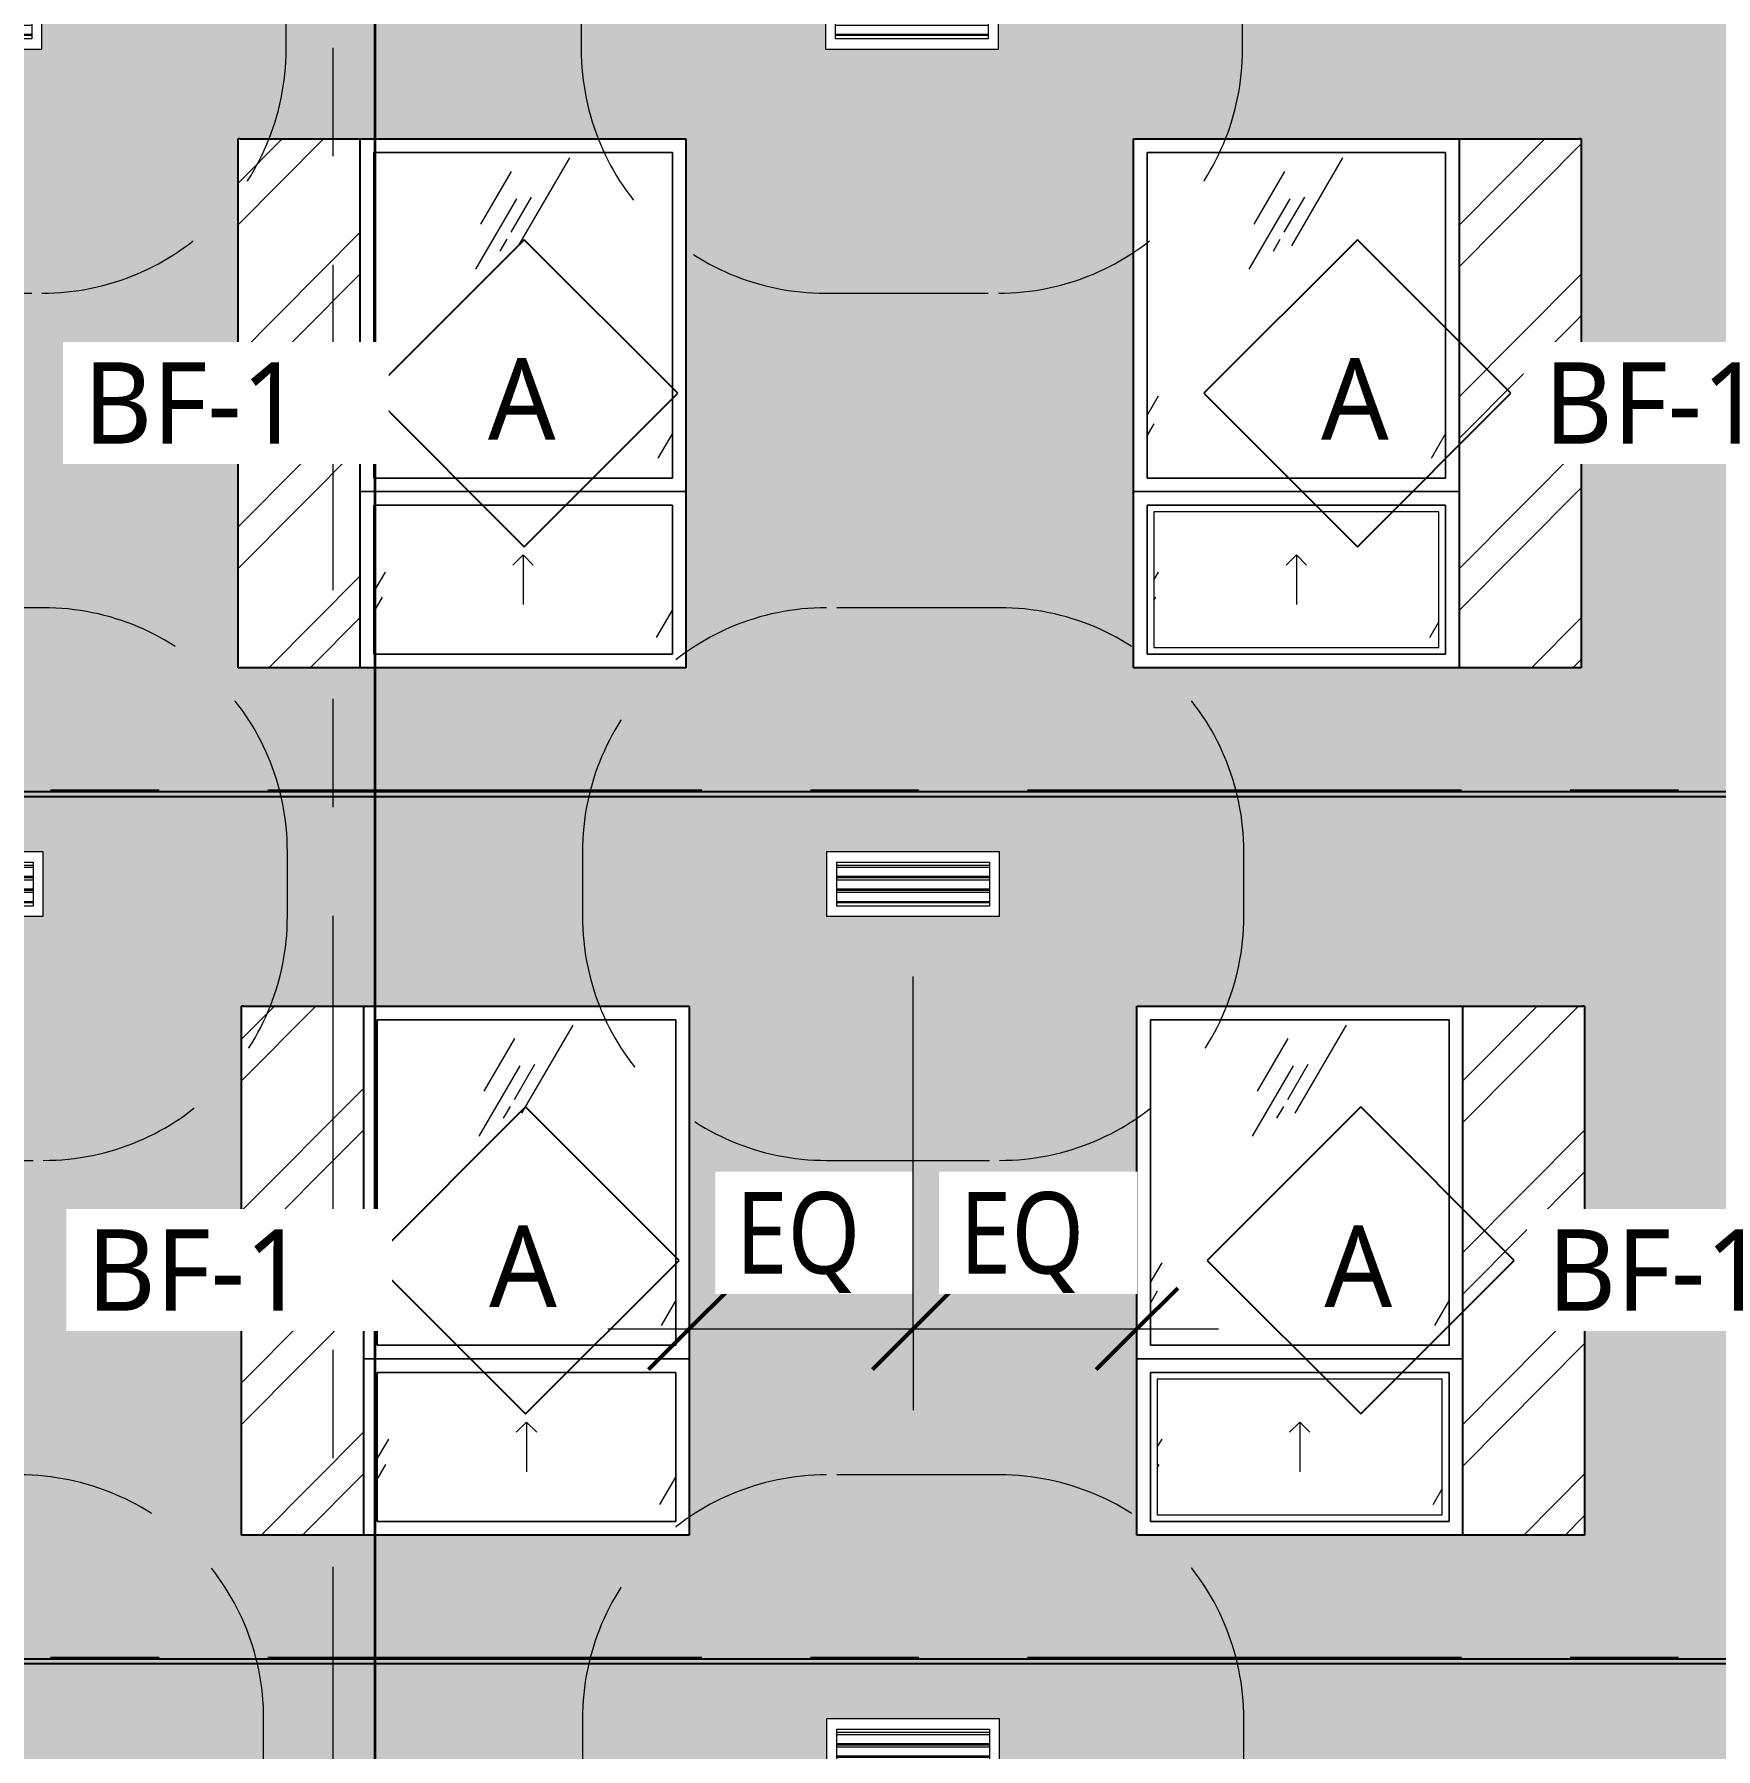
# Model space of a CAD drawing. Header units: inches. Extents: x 6 to 15224, y -733 to 6300.
# Drawn here: x 6762.1 to 7010, y 5463.4 to 5716.2 of the extents above; entities that cross this region are included whole.
import ezdxf

# ---------------------------------------------------------------- set-up
doc = ezdxf.new("R2010")
doc.units = ezdxf.units.IN
doc.header["$MEASUREMENT"] = 0
for name, pattern in [('Center 1_2_', [112, 64, -16, 16, -16]), ('Center 3_8_', [96, 48, -16, 16, -16]), ('Hidden 3_16_', [36, 24, -12])]:
    doc.linetypes.add(name, pattern=pattern)
for name, color, linetype, lineweight in [('A-ANNO-DIMS', 211, 'Continuous', 13), ('A-ANNO-DIMS-128', 211, 'Continuous', 13), ('A-FLOR-LEVL', 51, 'Continuous', 13), ('A-GENM', 13, 'Continuous', 18), ('A-GLAZ', 151, 'Continuous', 25), ('A-GLAZ-IDEN', 152, 'Continuous', 25), ('A-GLAZ-SILL', 1, 'Continuous', 18), ('A-WALL', 113, 'Continuous', 25), ('A-WALL-PATT', 111, 'Continuous', 25), ('G-ANNO-SYMB', 111, 'Continuous', 13), ('G-ANNO-TEXT', 231, 'Continuous', 13), ('M-EQPM', 50, 'Continuous', 18), ('M-EQPM-HDLN', 50, 'Hidden 3_16_', 13), ('S-GRID', 1, 'Continuous', 13)]:
    doc.layers.add(name, color=color, linetype=linetype, lineweight=lineweight)
doc.styles.add('Open Sans_5', font='OpenSans-Regular.ttf', dxfattribs={"height": 12})
doc.styles.add('Open Sans_8', font='OpenSans-Regular.ttf', dxfattribs={"width": 0.88, "height": 12})
doc.dimstyles.new('Linear_-_3_32___Rounded_1_4___1', dxfattribs={"dimscale": 12, "dimtxt": 12.89496, "dimasz": 1, "dimexe": 1, "dimexo": 0.666667, "dimgap": 0.333333, "dimtad": 1, "dimrnd": 0.25, "dimzin": 3, "dimdsep": 46, "dimlunit": 4, "dimtxsty": 'Open Sans_8', "dimblk1": 'OBLIQUE', "dimblk2": 'OBLIQUE', "dimsah": 1, "dimcen": 0.09, "dimdle": 1, "dimadec": 3, "dimazin": 2, "dimtfac": 1, "dimtdec": 4, "dimtix": 1, "dimtmove": 0, "dimatfit": 3, "dimfxl": 1, "dimtvp": 1, "dimtfill": 1, "dimfrac": 2, "dimtolj": 1, "dimtzin": 0, "dimarcsym": 2})
pattern_1 = [(0, (7465.8091, 0), (5.12, 1.28), [0.16896, -3.671, 0.16896, -3.671, -20.48]), (0, (7465.8091, 0), (5.12, 1.28), [-7.68, 0.16896, -7.511, 0.16896, -3.671, -8.96]), (0, (7465.8091, 0), (5.12, 1.28), [-19.2, 0.16896, -2.391, 0.16896, -6.231]), (120, (7467.7291, 0.64), (-3.66851252, 3.79405007), [0.16896, -3.671, 0.16896, -3.671, -20.48]), (120, (7467.7291, 0.64), (-3.66851252, 3.79405007), [-7.68, 0.16896, -7.511, 0.16896, -3.671, -8.96]), (120, (7467.7291, 0.64), (-3.66851252, 3.79405007), [-19.2, 0.16896, -2.391, 0.16896, -6.231]), (240, (7468.3691, 3.2), (-1.45148748, -5.07405007), [0.16896, -3.671, 0.16896, -3.671, -20.48]), (240, (7468.3691, 3.2), (-1.45148748, -5.07405007), [-7.68, 0.16896, -7.511, 0.16896, -3.671, -8.96]), (240, (7468.3691, 3.2), (-1.45148748, -5.07405007), [-19.2, 0.16896, -2.391, 0.16896, -6.231])]

# ---------------------------------------------------------------- blocks, each defined once
blk = doc.blocks.new('1-2 WD Adaptive-Recess-TS - 4_-0_x6_-6_ - 1_-6_ Recess L-V97-NORTH ELEVATION')
at = {"layer": 'A-GLAZ', "lineweight": 13}
h = blk.add_hatch(dxfattribs=at)
h.set_pattern_fill('FP_168', color=256, style=0, pattern_type=2)
h.set_pattern_definition([(45.176, (1510.612, 0), (-12.74847, 12.51586), []), (45.176, (1510.612, 19.2), (-12.74847, 12.51586), [])])
h.paths.add_polyline_path([(892.56, 5494.87), (892.56, 5572.87), (874.56, 5572.87), (874.56, 5494.87)])
h = blk.add_hatch(dxfattribs=at)
h.set_pattern_fill('FP_201', color=256, style=0, pattern_type=2)
h.set_pattern_definition([(59.808, (924.058, 5560.681), (144.0017, 239.99866), [9, -754.581]), (59.808, (923.324, 5554.068), (144.0017, 239.99866), [12, -751.581]), (59.808, (928.509, 5559.498), (144.0017, 239.99866), [6, -757.581]), (59.808, (926.92, 5556.719), (144.0017, 239.99866), [2, -761.581]), (59.808, (929.615, 5557.473), (144.0017, 239.99866), [15, -748.581]), (59.808, (955.033, 5527.279), (144.0017, 239.99866), [5.063, -758.519]), (59.808, (954.592, 5529.543), (144.0017, 239.99866), [6.75, -756.831]), (59.808, (953.382, 5529.4), (144.0017, 239.99866), [3.375, -760.206]), (59.808, (955.414, 5532.904), (144.0017, 239.99866), [1.125, -762.456]), (59.808, (950.2, 5526.172), (144.0017, 239.99866), [8.437, -755.144])])
h.paths.add_polyline_path([(938.56, 5522.87), (938.56, 5570.87), (894.56, 5570.87), (894.56, 5522.87), (921.15, 5522.87)])
h = blk.add_hatch(dxfattribs=at)
h.set_pattern_fill('FP_200', color=256, style=0, pattern_type=2)
h.set_pattern_definition([(59.808, (924.058, 5534.681), (144.0017, 239.99866), [9, -754.581]), (59.808, (923.324, 5528.068), (144.0017, 239.99866), [12, -751.581]), (59.808, (928.509, 5533.498), (144.0017, 239.99866), [6, -757.581]), (59.808, (926.92, 5530.719), (144.0017, 239.99866), [2, -761.581]), (59.808, (929.615, 5531.473), (144.0017, 239.99866), [15, -748.581]), (59.808, (955.033, 5501.279), (144.0017, 239.99866), [5.062, -758.519]), (59.808, (954.592, 5503.543), (144.0017, 239.99866), [6.75, -756.831]), (59.808, (953.382, 5503.4), (144.0017, 239.99866), [3.375, -760.206]), (59.808, (955.414, 5506.904), (144.0017, 239.99866), [1.125, -762.456]), (59.808, (950.2, 5500.172), (144.0017, 239.99866), [8.438, -755.144])])
h.paths.add_polyline_path([(897.79, 5496.87), (938.56, 5496.87), (938.56, 5518.87), (894.56, 5518.87), (894.56, 5496.87)])
at = {"layer": 'A-GLAZ'}
for p, q in [((874.56, 5494.87), (874.56, 5572.87)), ((874.84, 5572.87), (874.56, 5572.87)), ((892.56, 5494.87), (892.56, 5572.87)), ((874.84, 5494.87), (874.56, 5494.87))]:
    blk.add_line(p, q, dxfattribs=at)
at = {"layer": 'A-GLAZ', "lineweight": 13}
for p, q in [((874.84, 5572.87), (940.56, 5572.87)), ((940.56, 5572.87), (940.56, 5494.87)), ((938.56, 5570.87), (894.56, 5570.87)), ((894.56, 5570.87), (894.56, 5522.87)), ((938.56, 5522.87), (938.56, 5570.87)), ((894.56, 5522.87), (938.56, 5522.87)), ((892.56, 5520.87), (940.56, 5520.87)), ((940.56, 5520.87), (892.56, 5520.87)), ((938.56, 5518.87), (894.56, 5518.87)), ((894.56, 5518.87), (894.56, 5496.87)), ((938.56, 5496.87), (938.56, 5518.87)), ((894.56, 5496.87), (938.56, 5496.87)), ((940.56, 5494.87), (874.84, 5494.87))]:
    blk.add_line(p, q, dxfattribs=at)
at = {"layer": 'A-GLAZ', "linetype": 'Hidden 3_16_', "lineweight": 13}
for q in [(915.06, 5510.04), (918.06, 5510.04), (916.56, 5504.21)]:
    blk.add_line((916.56, 5511.54), q, dxfattribs=at)
at = {"layer": 'A-GLAZ-SILL'}
for p, q in [((894.56, 5570.87), (938.56, 5570.87)), ((894.56, 5522.87), (894.56, 5570.87)), ((938.56, 5570.87), (894.56, 5570.87)), ((894.56, 5570.87), (894.56, 5522.87)), ((938.56, 5570.87), (938.56, 5522.87)), ((938.56, 5522.87), (938.56, 5570.87)), ((938.56, 5522.87), (894.56, 5522.87)), ((894.56, 5522.87), (938.56, 5522.87)), ((894.56, 5518.87), (938.56, 5518.87)), ((894.56, 5496.87), (894.56, 5518.87)), ((938.56, 5518.87), (894.56, 5518.87)), ((894.56, 5518.87), (894.56, 5496.87)), ((938.56, 5518.87), (938.56, 5496.87)), ((938.56, 5496.87), (938.56, 5518.87)), ((938.56, 5496.87), (894.56, 5496.87)), ((894.56, 5496.87), (938.56, 5496.87))]:
    blk.add_line(p, q, dxfattribs=at)
blk = doc.blocks.new('1-2 WD Adaptive-Recess-TS - 4_-0_x6_-6_ - 1_-6_ Recess L-V98-NORTH ELEVATION')
at = {"layer": 'A-GLAZ', "lineweight": 13}
h = blk.add_hatch(dxfattribs=at)
h.set_pattern_fill('FP_202', color=256, style=0, pattern_type=2)
h.set_pattern_definition([(45.176, (1510.606, 0), (-12.74847, 12.51586), []), (45.176, (1510.606, 19.2), (-12.74847, 12.51586), [])])
h.paths.add_polyline_path([(874.06, 5622.75), (892.06, 5622.75), (892.06, 5700.75), (874.06, 5700.75), (874.06, 5685.41)])
h = blk.add_hatch(dxfattribs=at)
h.set_pattern_fill('FP_204', color=256, style=0, pattern_type=2)
h.set_pattern_definition([(59.808, (923.558, 5688.556), (144.0017, 239.99866), [9, -754.581]), (59.808, (922.824, 5681.943), (144.0017, 239.99866), [12, -751.581]), (59.808, (928.009, 5687.373), (144.0017, 239.99866), [6, -757.581]), (59.808, (926.42, 5684.594), (144.0017, 239.99866), [2, -761.581]), (59.808, (929.115, 5685.348), (144.0017, 239.99866), [15, -748.581]), (59.808, (954.533, 5655.154), (144.0017, 239.99866), [5.063, -758.519]), (59.808, (954.092, 5657.418), (144.0017, 239.99866), [6.75, -756.831]), (59.808, (952.882, 5657.275), (144.0017, 239.99866), [3.375, -760.206]), (59.808, (954.914, 5660.779), (144.0017, 239.99866), [1.125, -762.456]), (59.808, (949.7, 5654.047), (144.0017, 239.99866), [8.437, -755.144])])
h.paths.add_polyline_path([(938.06, 5650.75), (938.06, 5698.75), (894.06, 5698.75), (894.06, 5650.75), (897.79, 5650.75)])
h = blk.add_hatch(dxfattribs=at)
h.set_pattern_fill('FP_203', color=256, style=0, pattern_type=2)
h.set_pattern_definition([(59.808, (923.558, 5662.556), (144.0017, 239.99866), [9, -754.581]), (59.808, (922.824, 5655.943), (144.0017, 239.99866), [12, -751.581]), (59.808, (928.009, 5661.373), (144.0017, 239.99866), [6, -757.581]), (59.808, (926.42, 5658.594), (144.0017, 239.99866), [2, -761.581]), (59.808, (929.115, 5659.348), (144.0017, 239.99866), [15, -748.581]), (59.808, (954.533, 5629.154), (144.0017, 239.99866), [5.062, -758.519]), (59.808, (954.092, 5631.418), (144.0017, 239.99866), [6.75, -756.831]), (59.808, (952.882, 5631.275), (144.0017, 239.99866), [3.375, -760.206]), (59.808, (954.914, 5634.779), (144.0017, 239.99866), [1.125, -762.456]), (59.808, (949.7, 5628.047), (144.0017, 239.99866), [8.438, -755.144])])
h.paths.add_polyline_path([(897.79, 5624.75), (938.06, 5624.75), (938.06, 5646.75), (894.06, 5646.75), (894.06, 5624.75)])
at = {"layer": 'A-GLAZ'}
for p, q in [((874.06, 5622.75), (874.06, 5700.75)), ((874.34, 5700.75), (874.06, 5700.75)), ((892.06, 5622.75), (892.06, 5700.75)), ((874.34, 5622.75), (874.06, 5622.75))]:
    blk.add_line(p, q, dxfattribs=at)
at = {"layer": 'A-GLAZ', "lineweight": 13}
for p, q in [((874.34, 5700.75), (940.06, 5700.75)), ((938.06, 5698.75), (894.06, 5698.75)), ((894.06, 5698.75), (894.06, 5650.75)), ((938.06, 5650.75), (938.06, 5698.75)), ((940.06, 5700.75), (940.06, 5622.75)), ((894.06, 5650.75), (938.06, 5650.75)), ((892.06, 5648.75), (940.06, 5648.75)), ((940.06, 5648.75), (892.06, 5648.75)), ((938.06, 5646.75), (894.06, 5646.75)), ((894.06, 5646.75), (894.06, 5624.75)), ((938.06, 5624.75), (938.06, 5646.75)), ((940.06, 5622.75), (874.34, 5622.75)), ((894.06, 5624.75), (938.06, 5624.75))]:
    blk.add_line(p, q, dxfattribs=at)
at = {"layer": 'A-GLAZ', "linetype": 'Hidden 3_16_', "lineweight": 13}
for q in [(914.56, 5637.92), (917.56, 5637.92), (916.06, 5632.08)]:
    blk.add_line((916.06, 5639.42), q, dxfattribs=at)
at = {"layer": 'A-GLAZ-SILL'}
for p, q in [((894.06, 5698.75), (938.06, 5698.75)), ((894.06, 5650.75), (894.06, 5698.75)), ((938.06, 5698.75), (894.06, 5698.75)), ((894.06, 5698.75), (894.06, 5650.75)), ((938.06, 5698.75), (938.06, 5650.75)), ((938.06, 5650.75), (938.06, 5698.75)), ((938.06, 5650.75), (894.06, 5650.75)), ((894.06, 5650.75), (938.06, 5650.75)), ((894.06, 5646.75), (938.06, 5646.75)), ((894.06, 5624.75), (894.06, 5646.75)), ((938.06, 5646.75), (894.06, 5646.75)), ((894.06, 5646.75), (894.06, 5624.75)), ((938.06, 5646.75), (938.06, 5624.75)), ((938.06, 5624.75), (938.06, 5646.75)), ((938.06, 5624.75), (894.06, 5624.75)), ((894.06, 5624.75), (938.06, 5624.75))]:
    blk.add_line(p, q, dxfattribs=at)
blk = doc.blocks.new('ME Louvers w Trim-AM - 24_ x 8_-17810123-NORTH ELEVATION')
at = {"layer": 'A-GENM', "lineweight": 13}
for p, q in [((518.81, 5465.75), (496.31, 5465.75)), ((496.31, 5465.48), (518.81, 5465.48)), ((518.81, 5464.1), (496.31, 5464.1)), ((518.81, 5463.95), (496.31, 5463.95)), ((518.81, 5463.9), (496.31, 5463.9)), ((496.31, 5463.63), (518.81, 5463.63)), ((518.81, 5462.25), (496.31, 5462.25)), ((518.81, 5462.1), (496.31, 5462.1)), ((518.81, 5462.05), (496.31, 5462.05)), ((496.31, 5461.78), (518.81, 5461.78)), ((518.81, 5460.4), (496.31, 5460.4)), ((518.81, 5460.25), (496.31, 5460.25))]:
    blk.add_line(p, q, dxfattribs=at)
at = {"layer": 'M-EQPM'}
for p, q in [((494.81, 5467.75), (494.81, 5458.25)), ((520.31, 5467.75), (494.81, 5467.75)), ((496.31, 5466.25), (518.81, 5466.25)), ((496.31, 5459.75), (496.31, 5466.25)), ((518.81, 5466.25), (518.81, 5459.75)), ((520.31, 5458.25), (520.31, 5467.75)), ((518.81, 5459.75), (496.31, 5459.75)), ((494.81, 5458.25), (520.31, 5458.25))]:
    blk.add_line(p, q, dxfattribs=at)
at = {"layer": 'M-EQPM-HDLN'}
for p, q in [((520.31, 5503.75), (494.81, 5503.75)), ((458.81, 5467.75), (458.81, 5458.25)), ((556.31, 5458.25), (556.31, 5467.75)), ((494.81, 5422.25), (520.31, 5422.25))]:
    blk.add_line(p, q, dxfattribs=at)
for centre, start, end in [((494.81, 5467.75), 90, 180), ((520.31, 5467.75), 0, 90), ((494.81, 5458.25), 180, 270), ((520.31, 5458.25), 270, 360)]:
    blk.add_arc(centre, 36, start, end, dxfattribs=at)
blk = doc.blocks.new('1-2 WD Adaptive-Recess-TS - 4_-0_x6_-6_ - 1_-6_ Recess R-V124-NORTH ELEVATION')
at = {"layer": 'A-GLAZ', "lineweight": 13}
h = blk.add_hatch(dxfattribs=at)
h.set_pattern_fill('FP_279', color=256, style=0, pattern_type=2)
h.set_pattern_definition([(45.176, (1570.826, 0), (-12.593947, 12.671336), []), (45.176, (1570.826, 19.2), (-12.593947, 12.671336), [])])
h.paths.add_polyline_path([(1072.56, 5494.87), (1072.56, 5572.87), (1054.56, 5572.87), (1054.56, 5494.87)])
h = blk.add_hatch(dxfattribs=at)
h.set_pattern_fill('FP_281', color=256, style=0, pattern_type=2)
h.set_pattern_definition([(59.808, (1038.058, 5560.681), (144.0017, 239.99866), [9, -754.581]), (59.808, (1037.324, 5554.068), (144.0017, 239.99866), [12, -751.581]), (59.808, (1042.509, 5559.498), (144.0017, 239.99866), [6, -757.581]), (59.808, (1040.92, 5556.719), (144.0017, 239.99866), [2, -761.581]), (59.808, (1043.615, 5557.473), (144.0017, 239.99866), [15, -748.581]), (59.808, (1069.033, 5527.279), (144.0017, 239.99866), [5.063, -758.519]), (59.808, (1068.592, 5529.543), (144.0017, 239.99866), [6.75, -756.831]), (59.808, (1067.382, 5529.4), (144.0017, 239.99866), [3.375, -760.206]), (59.808, (1069.414, 5532.904), (144.0017, 239.99866), [1.125, -762.456]), (59.808, (1064.2, 5526.172), (144.0017, 239.99866), [8.437, -755.144])])
h.paths.add_polyline_path([(1008.56, 5522.87), (1052.56, 5522.87), (1052.56, 5570.87), (1008.56, 5570.87), (1008.56, 5545.46)])
at = {"layer": 'A-GLAZ-SILL', "lineweight": 13}
h = blk.add_hatch(dxfattribs=at)
h.set_pattern_fill('FP_280', color=256, style=0, pattern_type=2)
h.set_pattern_definition([(59.808, (1038.058, 5534.681), (144.0017, 239.99866), [9, -754.581]), (59.808, (1037.324, 5528.068), (144.0017, 239.99866), [12, -751.581]), (59.808, (1042.509, 5533.498), (144.0017, 239.99866), [6, -757.581]), (59.808, (1040.92, 5530.719), (144.0017, 239.99866), [2, -761.581]), (59.808, (1043.615, 5531.473), (144.0017, 239.99866), [15, -748.581]), (59.808, (1069.033, 5501.279), (144.0017, 239.99866), [5.062, -758.519]), (59.808, (1068.592, 5503.543), (144.0017, 239.99866), [6.75, -756.831]), (59.808, (1067.382, 5503.4), (144.0017, 239.99866), [3.375, -760.206]), (59.808, (1069.414, 5506.904), (144.0017, 239.99866), [1.125, -762.456]), (59.808, (1064.2, 5500.172), (144.0017, 239.99866), [8.438, -755.144])])
h.paths.add_polyline_path([(1051.56, 5497.87), (1051.56, 5517.87), (1009.56, 5517.87), (1009.56, 5497.87), (1046.79, 5497.87)])
at = {"layer": 'A-GLAZ', "lineweight": 13}
for p, q in [((1006.56, 5572.87), (1072.28, 5572.87)), ((1006.56, 5494.87), (1006.56, 5572.87)), ((1052.56, 5570.87), (1008.56, 5570.87)), ((1008.56, 5570.87), (1008.56, 5522.87)), ((1052.56, 5522.87), (1052.56, 5570.87)), ((1008.56, 5522.87), (1052.56, 5522.87)), ((1006.56, 5520.87), (1054.56, 5520.87)), ((1054.56, 5520.87), (1006.56, 5520.87)), ((1052.56, 5518.87), (1008.56, 5518.87)), ((1008.56, 5518.87), (1008.56, 5496.87)), ((1052.56, 5496.87), (1052.56, 5518.87)), ((1008.56, 5496.87), (1052.56, 5496.87)), ((1072.28, 5494.87), (1006.56, 5494.87))]:
    blk.add_line(p, q, dxfattribs=at)
at = {"layer": 'A-GLAZ'}
for p, q in [((1054.56, 5572.87), (1054.56, 5494.87)), ((1072.56, 5572.87), (1072.28, 5572.87)), ((1072.56, 5572.87), (1072.56, 5494.87)), ((1072.56, 5494.87), (1072.28, 5494.87))]:
    blk.add_line(p, q, dxfattribs=at)
at = {"layer": 'A-GLAZ', "linetype": 'Hidden 3_16_', "lineweight": 13}
for q in [(1029.06, 5510.04), (1032.06, 5510.04), (1030.56, 5504.21)]:
    blk.add_line((1030.56, 5511.54), q, dxfattribs=at)
at = {"layer": 'A-GLAZ-SILL'}
for p, q in [((1008.56, 5570.87), (1052.56, 5570.87)), ((1008.56, 5522.87), (1008.56, 5570.87)), ((1052.56, 5570.87), (1008.56, 5570.87)), ((1008.56, 5570.87), (1008.56, 5522.87)), ((1052.56, 5570.87), (1052.56, 5522.87)), ((1052.56, 5522.87), (1052.56, 5570.87)), ((1052.56, 5522.87), (1008.56, 5522.87)), ((1008.56, 5522.87), (1052.56, 5522.87)), ((1008.56, 5518.87), (1052.56, 5518.87)), ((1008.56, 5496.87), (1008.56, 5518.87)), ((1052.56, 5518.87), (1008.56, 5518.87)), ((1008.56, 5518.87), (1008.56, 5496.87)), ((1051.56, 5517.87), (1009.56, 5517.87)), ((1009.56, 5517.87), (1009.56, 5497.87)), ((1051.56, 5497.87), (1051.56, 5517.87)), ((1052.56, 5518.87), (1052.56, 5496.87)), ((1052.56, 5496.87), (1052.56, 5518.87)), ((1052.56, 5496.87), (1008.56, 5496.87)), ((1008.56, 5496.87), (1052.56, 5496.87)), ((1009.56, 5497.87), (1051.56, 5497.87))]:
    blk.add_line(p, q, dxfattribs=at)
blk = doc.blocks.new('1-2 WD Adaptive-Recess-TS - 4_-0_x6_-6_ - 1_-6_ Recess R-V125-NORTH ELEVATION')
at = {"layer": 'A-GLAZ', "lineweight": 13}
h = blk.add_hatch(dxfattribs=at)
h.set_pattern_fill('FP_284', color=256, style=0, pattern_type=2)
h.set_pattern_definition([(59.808, (1037.558, 5688.556), (144.0017, 239.99866), [9, -754.581]), (59.808, (1036.824, 5681.943), (144.0017, 239.99866), [12, -751.581]), (59.808, (1042.009, 5687.373), (144.0017, 239.99866), [6, -757.581]), (59.808, (1040.42, 5684.594), (144.0017, 239.99866), [2, -761.581]), (59.808, (1043.115, 5685.348), (144.0017, 239.99866), [15, -748.581]), (59.808, (1068.533, 5655.154), (144.0017, 239.99866), [5.063, -758.519]), (59.808, (1068.092, 5657.418), (144.0017, 239.99866), [6.75, -756.831]), (59.808, (1066.882, 5657.275), (144.0017, 239.99866), [3.375, -760.206]), (59.808, (1068.914, 5660.779), (144.0017, 239.99866), [1.125, -762.456]), (59.808, (1063.7, 5654.047), (144.0017, 239.99866), [8.437, -755.144])])
h.paths.add_polyline_path([(1032.44, 5650.75), (1052.06, 5650.75), (1052.06, 5698.75), (1008.06, 5698.75), (1008.06, 5650.75)])
h = blk.add_hatch(dxfattribs=at)
h.set_pattern_fill('FP_282', color=256, style=0, pattern_type=2)
h.set_pattern_definition([(45.176, (1570.82, 0), (-12.593947, 12.671336), []), (45.176, (1570.82, 19.2), (-12.593947, 12.671336), [])])
h.paths.add_polyline_path([(1072.06, 5622.75), (1072.06, 5700.75), (1054.06, 5700.75), (1054.06, 5622.75)])
at = {"layer": 'A-GLAZ-SILL', "lineweight": 13}
h = blk.add_hatch(dxfattribs=at)
h.set_pattern_fill('FP_283', color=256, style=0, pattern_type=2)
h.set_pattern_definition([(59.808, (1037.558, 5662.556), (144.0017, 239.99866), [9, -754.581]), (59.808, (1036.824, 5655.943), (144.0017, 239.99866), [12, -751.581]), (59.808, (1042.009, 5661.373), (144.0017, 239.99866), [6, -757.581]), (59.808, (1040.42, 5658.594), (144.0017, 239.99866), [2, -761.581]), (59.808, (1043.115, 5659.348), (144.0017, 239.99866), [15, -748.581]), (59.808, (1068.533, 5629.154), (144.0017, 239.99866), [5.062, -758.519]), (59.808, (1068.092, 5631.418), (144.0017, 239.99866), [6.75, -756.831]), (59.808, (1066.882, 5631.275), (144.0017, 239.99866), [3.375, -760.206]), (59.808, (1068.914, 5634.779), (144.0017, 239.99866), [1.125, -762.456]), (59.808, (1063.7, 5628.047), (144.0017, 239.99866), [8.438, -755.144])])
h.paths.add_polyline_path([(1031.06, 5625.75), (1051.06, 5625.75), (1051.06, 5645.75), (1009.06, 5645.75), (1009.06, 5625.75), (1029.06, 5625.75)])
at = {"layer": 'A-GLAZ', "lineweight": 13}
for p, q in [((1006.06, 5700.75), (1071.78, 5700.75)), ((1006.06, 5622.75), (1006.06, 5700.75)), ((1052.06, 5698.75), (1008.06, 5698.75)), ((1008.06, 5698.75), (1008.06, 5650.75)), ((1052.06, 5650.75), (1052.06, 5698.75)), ((1008.06, 5650.75), (1052.06, 5650.75)), ((1006.06, 5648.75), (1054.06, 5648.75)), ((1054.06, 5648.75), (1006.06, 5648.75)), ((1052.06, 5646.75), (1008.06, 5646.75)), ((1008.06, 5646.75), (1008.06, 5624.75)), ((1052.06, 5624.75), (1052.06, 5646.75)), ((1071.78, 5622.75), (1006.06, 5622.75)), ((1008.06, 5624.75), (1052.06, 5624.75))]:
    blk.add_line(p, q, dxfattribs=at)
at = {"layer": 'A-GLAZ'}
for p, q in [((1054.06, 5700.75), (1054.06, 5622.75)), ((1072.06, 5700.75), (1071.78, 5700.75)), ((1072.06, 5700.75), (1072.06, 5622.75)), ((1072.06, 5622.75), (1071.78, 5622.75))]:
    blk.add_line(p, q, dxfattribs=at)
at = {"layer": 'A-GLAZ', "linetype": 'Hidden 3_16_', "lineweight": 13}
for q in [(1028.56, 5637.92), (1031.56, 5637.92), (1030.06, 5632.08)]:
    blk.add_line((1030.06, 5639.42), q, dxfattribs=at)
at = {"layer": 'A-GLAZ-SILL'}
for p, q in [((1008.06, 5698.75), (1052.06, 5698.75)), ((1008.06, 5650.75), (1008.06, 5698.75)), ((1052.06, 5698.75), (1008.06, 5698.75)), ((1008.06, 5698.75), (1008.06, 5650.75)), ((1052.06, 5698.75), (1052.06, 5650.75)), ((1052.06, 5650.75), (1052.06, 5698.75)), ((1052.06, 5650.75), (1008.06, 5650.75)), ((1008.06, 5650.75), (1052.06, 5650.75)), ((1008.06, 5646.75), (1052.06, 5646.75)), ((1008.06, 5624.75), (1008.06, 5646.75)), ((1052.06, 5646.75), (1008.06, 5646.75)), ((1008.06, 5646.75), (1008.06, 5624.75)), ((1051.06, 5645.75), (1009.06, 5645.75)), ((1009.06, 5645.75), (1009.06, 5625.75)), ((1051.06, 5625.75), (1051.06, 5645.75)), ((1052.06, 5646.75), (1052.06, 5624.75)), ((1052.06, 5624.75), (1052.06, 5646.75)), ((1009.06, 5625.75), (1051.06, 5625.75)), ((1052.06, 5624.75), (1008.06, 5624.75)), ((1008.06, 5624.75), (1052.06, 5624.75))]:
    blk.add_line(p, q, dxfattribs=at)
blk = doc.blocks.new('TAG Window-AM - Standard-51685-NORTH ELEVATION')
at = {"layer": 'A-GLAZ-IDEN'}
for p, q in [((1541.89, 5558), (1519.26, 5535.38)), ((1564.52, 5535.38), (1541.89, 5558)), ((1519.26, 5535.38), (1541.89, 5512.75)), ((1541.89, 5512.75), (1564.52, 5535.38))]:
    blk.add_line(p, q, dxfattribs=at)
blk = doc.blocks.new('DIMBLOCK36-NORTH ELEVATION')
at = {"layer": 'A-ANNO-DIMS-128'}
for p, q in [((6891.65, 5525.29), (6891.65, 5577.22)), ((6846.65, 5525.29), (6891.65, 5525.29)), ((6858.65, 5525.29), (6858.65, 5525.78)), ((6858.65, 5525.29), (6858.65, 5513.29)), ((6891.65, 5525.29), (6891.65, 5513.29))]:
    blk.add_line(p, q, dxfattribs=at)
at = {"layer": 'A-ANNO-DIMS-128', "lineweight": 50}
for p, q in [((6858.65, 5525.29), (6864.65, 5531.29)), ((6891.65, 5525.29), (6897.65, 5531.29)), ((6858.65, 5525.29), (6852.65, 5519.29)), ((6891.65, 5525.29), (6885.65, 5519.29))]:
    blk.add_line(p, q, dxfattribs=at)
at = {"layer": 'A-ANNO-DIMS-128', "color": 0, "insert": (6865.48, 5545.44), "char_height": 12, "width": 23.2109, "attachment_point": 1, "line_spacing_factor": 1.151336, "style": 'Open Sans_8', "bg_fill": 3, "box_fill_scale": 1.25, "bg_fill_color": 256, "bg_fill_true_color": 13158600, "bg_fill_transparency": 0}
blk.add_mtext('EQ', dxfattribs=at)
blk = doc.blocks.new('_Oblique')
at = {"color": 0, "linetype": 'ByBlock', "lineweight": -2}
blk.add_line((-0.5, -0.5), (0.5, 0.5), dxfattribs=at)
blk = doc.blocks.new('DIMBLOCK37-NORTH ELEVATION')
at = {"layer": 'A-ANNO-DIMS-128'}
for p, q in [((6891.65, 5525.29), (6891.65, 5577.22)), ((6891.65, 5525.29), (6936.65, 5525.29)), ((6891.65, 5525.29), (6891.65, 5513.29)), ((6924.65, 5525.29), (6924.65, 5525.78)), ((6924.65, 5525.29), (6924.65, 5513.29))]:
    blk.add_line(p, q, dxfattribs=at)
at = {"layer": 'A-ANNO-DIMS-128', "lineweight": 50}
for p, q in [((6891.65, 5525.29), (6897.65, 5531.29)), ((6924.65, 5525.29), (6930.65, 5531.29)), ((6891.65, 5525.29), (6885.65, 5519.29)), ((6924.65, 5525.29), (6918.65, 5519.29))]:
    blk.add_line(p, q, dxfattribs=at)
at = {"layer": 'A-ANNO-DIMS-128', "color": 0, "insert": (6898.48, 5545.44), "char_height": 12, "width": 23.2109, "attachment_point": 1, "line_spacing_factor": 1.151336, "style": 'Open Sans_8', "bg_fill": 3, "box_fill_scale": 1.25, "bg_fill_color": 256, "bg_fill_true_color": 13158600, "bg_fill_transparency": 0}
blk.add_mtext('EQ', dxfattribs=at)

msp = doc.modelspace()

# ---------------------------------------------------------------- hatches: boundary and pattern name
at = {"layer": 'A-WALL-PATT', "lineweight": 13}
h = msp.add_hatch(dxfattribs=at)
h.set_pattern_fill('FP_144', color=256, style=0, pattern_type=2)
h.set_pattern_definition(pattern_1)
h.paths.add_polyline_path([(6964.87703589, 5604.5), (7395.3988696, 5604.5), (7395.3988696, 5731.625), (6595.8988696, 5731.625), (6595.8988696, 5604.5), (6927.62736923, 5604.5)])
h.paths.add_polyline_path([(7290.1488696, 5622.75), (7230.1488696, 5622.75), (7230.1488696, 5700.75), (7290.1488696, 5700.75), (7290.1488696, 5626.51504298)])
h.paths.add_polyline_path([(7337.37370256, 5622.75), (7308.1488696, 5622.75), (7308.1488696, 5700.75), (7374.1488696, 5700.75), (7374.1488696, 5622.75), (7354.1488696, 5622.75)])
h.paths.add_polyline_path([(7206.1488696, 5622.75), (7176.1488696, 5622.75), (7176.1488696, 5700.75), (7206.1488696, 5700.75), (7206.1488696, 5685.41240001)])
h.paths.add_polyline_path([(6964.87703589, 5622.75), (6924.1488696, 5622.75), (6924.1488696, 5700.75), (6990.1488696, 5700.75), (6990.1488696, 5622.75), (6989.86682442, 5622.75)])
h.paths.add_polyline_path([(6792.1488696, 5622.75), (6792.1488696, 5700.75), (6858.1488696, 5700.75), (6858.1488696, 5622.75), (6792.43091477, 5622.75)])
h.paths.add_polyline_path([(7026.1488696, 5622.75), (7026.1488696, 5700.75), (7134.1488696, 5700.75), (7134.1488696, 5622.75), (7039.37636923, 5622.75)])
h.paths.add_polyline_path([(6666.87970256, 5622.75), (6612.1488696, 5622.75), (6612.1488696, 5700.75), (6720.1488696, 5700.75), (6720.1488696, 5622.75), (6690.1488696, 5622.75)])
h.paths.add_polyline_path([(6763.2113696, 5714), (6737.7113696, 5714), (6737.7113696, 5723.5), (6763.2113696, 5723.5), (6763.2113696, 5714.39631579)])
h.paths.add_polyline_path([(7127.7113696, 5714), (7127.7113696, 5723.5), (7153.2113696, 5723.5), (7153.2113696, 5714), (7128.4613696, 5714)])
h.paths.add_polyline_path([(6902.7113696, 5714), (6878.7113696, 5714), (6878.7113696, 5723.5), (6904.2113696, 5723.5), (6904.2113696, 5714), (6903.4613696, 5714)])
h = msp.add_hatch(dxfattribs=at)
h.set_pattern_fill('FP_144', color=256, style=0, pattern_type=2)
h.set_pattern_definition(pattern_1)
h.paths.add_polyline_path([(6964.87703589, 5603.75), (7395.3988696, 5603.75), (7395.3988696, 5604.5), (6595.8988696, 5604.5), (6595.8988696, 5603.75), (6927.62736923, 5603.75)])
h = msp.add_hatch(dxfattribs=at)
h.set_pattern_fill('FP_144', color=256, style=0, pattern_type=2)
h.set_pattern_definition(pattern_1)
h.paths.add_polyline_path([(6890.37770256, 5476.625), (7405.8363696, 5476.625), (7405.8363696, 5603.75), (6595.8988696, 5603.75), (6595.8988696, 5476.625), (6815.87836923, 5476.625)])
h.paths.add_polyline_path([(7374.1488696, 5494.875), (7308.1488696, 5494.875), (7308.1488696, 5572.875), (7374.1488696, 5572.875), (7374.1488696, 5510.54211052)])
h.paths.add_polyline_path([(6924.6488696, 5494.875), (6924.6488696, 5572.875), (6990.6488696, 5572.875), (6990.6488696, 5494.875), (6964.87703589, 5494.875)])
h.paths.add_polyline_path([(6792.6488696, 5494.875), (6792.6488696, 5572.875), (6858.6488696, 5572.875), (6858.6488696, 5494.875), (6792.93091477, 5494.875)])
h.paths.add_polyline_path([(6612.6488696, 5494.875), (6612.6488696, 5572.875), (6720.6488696, 5572.875), (6720.6488696, 5494.875), (6629.63003589, 5494.875)])
h.paths.add_polyline_path([(7026.6488696, 5494.875), (7026.6488696, 5572.875), (7134.6488696, 5572.875), (7134.6488696, 5494.875), (7039.37636923, 5494.875)])
h.paths.add_polyline_path([(7290.1787943, 5494.875), (7230.6488696, 5494.875), (7230.6488696, 5572.875), (7290.6488696, 5572.875), (7290.6488696, 5494.875)])
h.paths.add_polyline_path([(7176.6488696, 5494.875), (7176.6488696, 5572.875), (7206.6488696, 5572.875), (7206.6488696, 5494.875), (7188.37503589, 5494.875)])
h.paths.add_polyline_path([(7134.6488696, 5586.125), (7127.8988696, 5586.125), (7127.8988696, 5595.625), (7153.3988696, 5595.625), (7153.3988696, 5586.125), (7151.12536923, 5586.125)])
h.paths.add_polyline_path([(6741.37903589, 5586.125), (6737.8988696, 5586.125), (6737.8988696, 5595.625), (6763.3988696, 5595.625), (6763.3988696, 5586.125), (6760.00386923, 5586.125)])
h.paths.add_polyline_path([(6903.6488696, 5586.125), (6878.8988696, 5586.125), (6878.8988696, 5595.625), (6904.3988696, 5595.625), (6904.3988696, 5586.125)])
h = msp.add_hatch(dxfattribs=at)
h.set_pattern_fill('FP_144', color=256, style=0, pattern_type=2)
h.set_pattern_definition(pattern_1)
h.paths.add_polyline_path([(7002.12670256, 5475.875), (7405.8363696, 5475.875), (7405.8363696, 5476.625), (6595.8988696, 5476.625), (6595.8988696, 5475.875), (6990.6488696, 5475.875)])
h = msp.add_hatch(dxfattribs=at)
h.set_pattern_fill('FP_144', color=256, style=0, pattern_type=2)
h.set_pattern_definition(pattern_1)
h.paths.add_polyline_path([(6611.0238696, 5349), (6622.1488696, 5349), (6622.1488696, 5377), (7520.3988696, 5377), (7520.3988696, 5475.875), (6595.8988696, 5475.875), (6595.8988696, 5349), (6597.33538728, 5349)])
h.paths.add_polyline_path([(6964.87703589, 5385), (6906.3988696, 5385), (6906.3988696, 5445), (6972.3988696, 5445), (6972.3988696, 5385)])
h.paths.add_polyline_path([(6619.10720293, 5385), (6612.3988696, 5385), (6612.3988696, 5445), (6708.3988696, 5445), (6708.3988696, 5385), (6622.1488696, 5385)])
h.paths.add_polyline_path([(7113.87570256, 5385), (7026.1488696, 5385), (7026.1488696, 5445), (7122.1488696, 5445), (7122.1488696, 5385), (7121.86682442, 5385)])
h.paths.add_polyline_path([(6768.1488696, 5385), (6768.1488696, 5445), (6816.1488696, 5445), (6816.1488696, 5385), (6768.43091477, 5385)])
h.paths.add_polyline_path([(7482.1488696, 5385), (7452.1488696, 5385), (7452.1488696, 5445), (7482.1488696, 5445), (7482.1488696, 5405.51373334)])
h.paths.add_polyline_path([(7350.1488696, 5385), (7350.1488696, 5445), (7380.1488696, 5445), (7380.1488696, 5385)])
h.paths.add_polyline_path([(7200.1488696, 5385), (7200.1488696, 5445), (7248.1488696, 5445), (7248.1488696, 5385)])
h.paths.add_polyline_path([(7326.1488696, 5385), (7266.1488696, 5385), (7266.1488696, 5445), (7326.1488696, 5445), (7326.1488696, 5390.07488987)])
h.paths.add_polyline_path([(6858.1488696, 5385), (6828.1488696, 5385), (6828.1488696, 5445), (6858.1488696, 5445), (6858.1488696, 5405.51373334)])
h.paths.add_polyline_path([(6903.6488696, 5458.25), (6878.8988696, 5458.25), (6878.8988696, 5467.75), (6904.3988696, 5467.75), (6904.3988696, 5458.25), (6903.79619102, 5458.25)])
h.paths.add_polyline_path([(7151.01494102, 5458.25), (7127.8988696, 5458.25), (7127.8988696, 5467.75), (7153.3988696, 5467.75), (7153.3988696, 5458.25), (7151.12536923, 5458.25)])
h.paths.add_polyline_path([(6735.1488696, 5458.25), (6734.3988696, 5458.25), (6734.3988696, 5467.75), (6759.8988696, 5467.75), (6759.8988696, 5458.25), (6735.8988696, 5458.25)])

# ---------------------------------------------------------------- linework, layer by layer
at = {"layer": 'A-FLOR-LEVL', "linetype": 'Center 1_2_'}
for p, q in [((5788.49234292, 5604.75), (8064.94482678, 5604.75)), ((5788.49234292, 5476.875), (8064.94482678, 5476.875))]:
    msp.add_line(p, q, dxfattribs=at)
at = {"layer": 'A-WALL'}
for p, q in [((6792.43091477, 5700.75), (6858.1488696, 5700.75)), ((6858.1488696, 5700.75), (6858.1488696, 5622.75)), ((6924.1488696, 5700.75), (6989.86682442, 5700.75)), ((6924.1488696, 5622.75), (6924.1488696, 5700.75)), ((6858.1488696, 5622.75), (6792.43091477, 5622.75)), ((6989.86682442, 5622.75), (6924.1488696, 5622.75)), ((7788.4613696, 5603.75), (5883.2113696, 5603.75)), ((6595.8988696, 5604.5), (7406.4613696, 5604.5)), ((6792.93091477, 5572.875), (6858.6488696, 5572.875)), ((6858.6488696, 5572.875), (6858.6488696, 5494.875)), ((6924.6488696, 5572.875), (6990.36682442, 5572.875)), ((6924.6488696, 5494.875), (6924.6488696, 5572.875)), ((6858.6488696, 5494.875), (6792.93091477, 5494.875)), ((6990.36682442, 5494.875), (6924.6488696, 5494.875)), ((6595.8988696, 5476.625), (7405.8363696, 5476.625)), ((7788.4613696, 5475.875), (5883.2113696, 5475.875))]:
    msp.add_line(p, q, dxfattribs=at)
at = {"layer": 'G-ANNO-SYMB', "lineweight": 35}
msp.add_line((6812.28230701, 6070.13858829), (6812.28230701, 5039.08567218), dxfattribs=at)
at = {"layer": 'S-GRID', "linetype": 'Center 3_8_'}
msp.add_line((6806.1488696, 5058.19108611), (6806.1488696, 6219.06052942), dxfattribs=at)

# ---------------------------------------------------------------- block references
at = {"layer": 'A-GLAZ'}
for name in ['1-2 WD Adaptive-Recess-TS - 4_-0_x6_-6_ - 1_-6_ Recess L-V98-NORTH ELEVATION', '1-2 WD Adaptive-Recess-TS - 4_-0_x6_-6_ - 1_-6_ Recess R-V125-NORTH ELEVATION', '1-2 WD Adaptive-Recess-TS - 4_-0_x6_-6_ - 1_-6_ Recess L-V97-NORTH ELEVATION', '1-2 WD Adaptive-Recess-TS - 4_-0_x6_-6_ - 1_-6_ Recess R-V124-NORTH ELEVATION']:
    msp.add_blockref(name, (5918.08809281, 0), dxfattribs=at)
at = {"layer": 'A-GLAZ-IDEN'}
for p in [(5292.43557704, 127.875), (5415.25961283, 127.875), (5292.62307704, 0)]:
    msp.add_blockref('TAG Window-AM - Standard-51685-NORTH ELEVATION', p, dxfattribs=at)
at = {"layer": 'M-EQPM-HDLN'}
for p in [(6242.90059281, 255.75), (6383.90059281, 255.75), (6243.08809281, 127.875), (6384.08809281, 127.875), (6239.58809281, 0), (6384.08809281, 0)]:
    msp.add_blockref('ME Louvers w Trim-AM - 24_ x 8_-17810123-NORTH ELEVATION', p, dxfattribs=at)

# ---------------------------------------------------------------- texts
at = {"layer": 'A-GLAZ-IDEN', "lineweight": 13, "char_height": 12, "width": 12.928, "attachment_point": 1, "style": 'Open Sans_5'}
for insert in [(6828.95897509, 5668.38131631), (6951.78301088, 5668.38131631), (6829.14647509, 5540.50631631), (6952.28301088, 5540.50631631)]:
    msp.add_mtext('A', dxfattribs=dict(at, insert=insert))

# ---------------------------------------------------------------- next in the draw order: texts
at = {"layer": 'G-ANNO-TEXT', "color": 7, "char_height": 12, "width": 42.016, "attachment_point": 1, "style": 'Open Sans_5', "bg_fill": 3, "box_fill_scale": 1.25, "bg_fill_color": 256, "bg_fill_true_color": 13158600, "bg_fill_transparency": 0}
for insert in [(6769.32394944, 5667.82755534), (6984.64224018, 5667.82755534), (6769.82394944, 5539.95255534), (6985.14224018, 5539.95255534)]:
    msp.add_mtext('BF-1', dxfattribs=dict(at, insert=insert))

# ---------------------------------------------------------------- next in the draw order: dimensions: what is measured, and where the dimension line sits
at = {"layer": 'A-ANNO-DIMS'}
dim = msp.add_linear_dim(base=(6891.6488696, 5525.29174124), p1=(6858.6488696, 5533.77702262), p2=(6891.6488696, 5585.22273964), text='EQ', dimstyle='Linear_-_3_32___Rounded_1_4___1', override={"dimpost": '<>', "dimfxl": 61.120061}, dxfattribs=at)
dim.commit()
dim.dimension.update_dxf_attribs({"geometry": 'DIMBLOCK36-NORTH ELEVATION', "text_midpoint": (6875.1488696, 5536.78356675)})

# ---------------------------------------------------------------- next in the draw order: dimensions: what is measured, and where the dimension line sits
dim = msp.add_linear_dim(base=(6924.6488696, 5525.29174124), p1=(6891.6488696, 5585.22273964), p2=(6924.6488696, 5533.77702262), text='EQ', dimstyle='Linear_-_3_32___Rounded_1_4___1', override={"dimpost": '<>', "dimfxl": 61.120061}, dxfattribs=at)
dim.commit()
dim.dimension.update_dxf_attribs({"geometry": 'DIMBLOCK37-NORTH ELEVATION', "text_midpoint": (6908.1488696, 5536.78356675)})

# ---------------------------------------------------------------- next in the draw order: block references
at = {"layer": 'A-GLAZ-IDEN'}
msp.add_blockref('TAG Window-AM - Standard-51685-NORTH ELEVATION', (5415.75961283, 0), dxfattribs=at)

doc.saveas('drawing.dxf')
